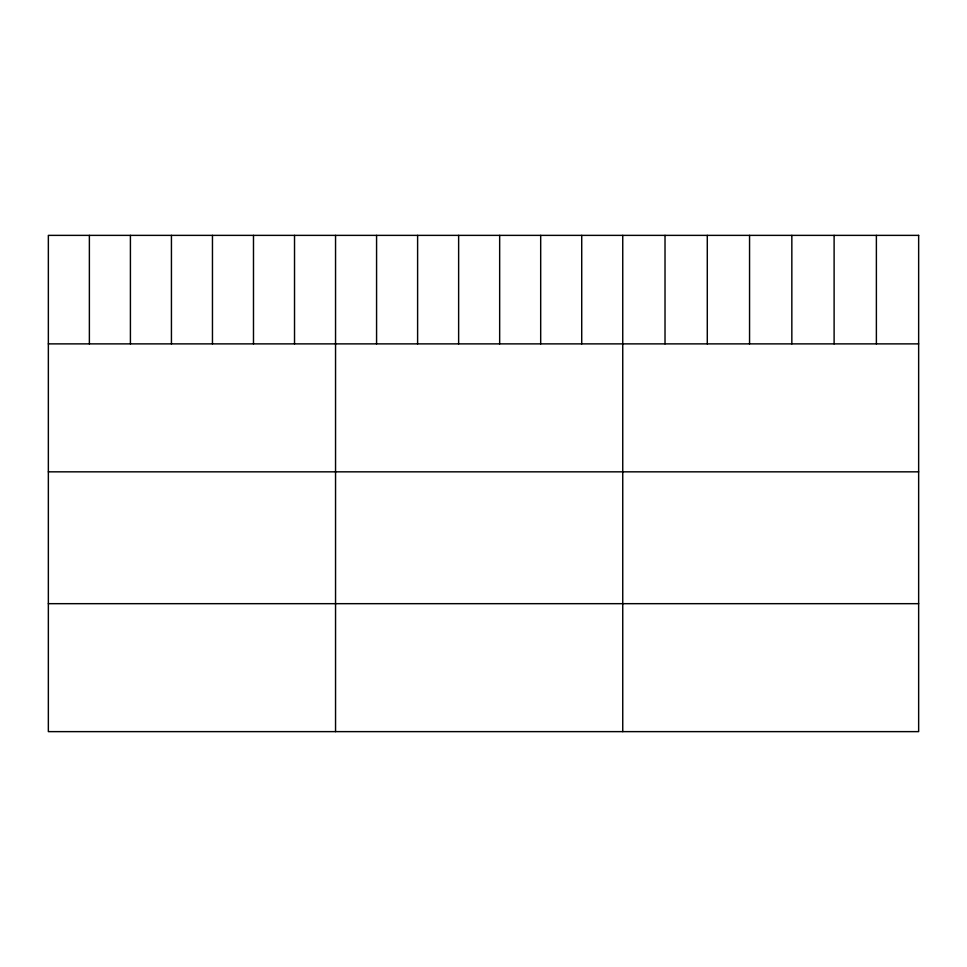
<?xml version="1.0" encoding="UTF-8"?>
<svg xmlns="http://www.w3.org/2000/svg" width="967" height="967" viewBox="0 0 967 967"><rect width="100%" height="100%" fill="white"/><g stroke="black" fill="none" stroke-linecap="round" stroke-linejoin="round"><path stroke-width="1.45" d="M48.35 343.877L918.65 343.877M48.35 471.836L918.65 471.836M48.35 603.674L918.65 603.674M876.38 235.368L876.38 343.877M834.11 235.368L834.11 343.877M791.84 235.368L791.84 343.877M749.558 235.368L749.558 343.877M707.288 235.368L707.288 343.877M665.018 235.368L665.018 343.877M622.748 235.368L622.748 731.632M581.723 235.368L581.723 343.877M540.686 235.368L540.686 343.877M499.661 235.368L499.661 343.877M458.636 235.368L458.636 343.877M417.611 235.368L417.611 343.877M376.574 235.368L376.574 343.877M335.549 235.368L335.549 731.632M294.524 235.368L294.524 343.877M253.487 235.368L253.487 343.877M212.462 235.368L212.462 343.877M171.437 235.368L171.437 343.877M130.412 235.368L130.412 343.877M89.375 235.368L89.375 343.877M918.65 235.368L48.35 235.368L48.35 731.632L918.65 731.632L918.65 235.368"/></g></svg>
